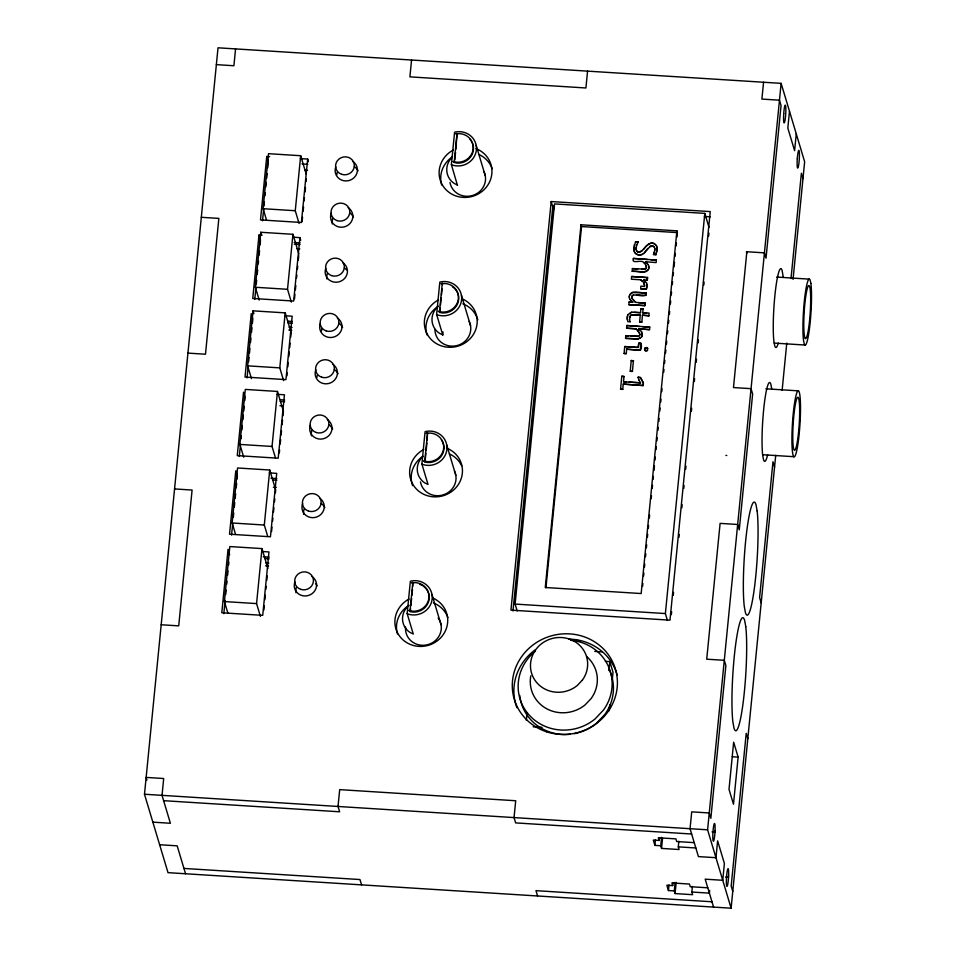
<?xml version="1.0" encoding="UTF-8"?>
<svg xmlns="http://www.w3.org/2000/svg" width="956" height="956" viewBox="0 0 956 956"><rect width="100%" height="100%" fill="white"/><g stroke="black" fill="none" stroke-linecap="round" stroke-linejoin="round"><path stroke-width="1.43" d="M627.196 319.041L627.459 315.779M657.119 248.524L655.995 254.69L653.534 254.535L654.418 252.097M633.828 249.062L635.513 241.725L638.261 242.071L635.513 241.725M796.264 133.828L794.603 150.678L787.828 128.092L789.489 111.254M775.722 455.259L731.113 908.2L168.005 872.649L144.487 794.245L218.016 47.8L781.124 83.351L804.641 161.755L793.05 279.367M235.558 48.911L233.897 65.749L216.355 64.638M261.92 235.236L258.992 235.056L252.743 298.475L293.671 301.056L299.921 237.638L292.62 237.172M269.652 156.665L266.736 156.485L260.486 219.904L301.415 222.485L307.665 159.066L300.351 158.6M227.815 612.915L224.409 601.563L229.822 546.557L261.98 548.589L267.943 568.462M235.546 534.344L232.141 522.992L237.566 467.986L269.723 470.017L275.687 489.89L275.388 492.854M243.72 457.183L239.884 444.421L245.298 389.415L277.467 391.446L283.418 411.307L282.988 415.776M251.452 378.612L247.628 365.849L253.041 310.843L285.199 312.875L291.162 332.736L290.72 337.193M259.196 300.041L255.36 287.266L260.785 232.272L292.942 234.304L298.905 254.165M266.509 220.047L263.103 208.695L268.517 153.689L300.686 155.72L306.219 174.171M223.824 613.668L225.126 600.392M225.712 594.489L226.142 590.067M226.727 584.164L227.014 581.212M227.6 575.321L228.03 570.899M228.615 564.996L228.902 562.044M231.555 535.097L232.726 523.29M233.3 517.387L233.742 512.966M234.316 507.074L234.758 502.641M235.188 498.219L235.63 493.798M236.204 487.895L236.646 483.473M237.076 479.052L237.375 476.1L235.774 470.77L229.524 534.201L270.452 536.782L276.702 473.363L269.401 472.897M239.299 456.514L240.458 444.719M241.043 438.816L241.33 435.864M241.916 429.973L242.346 425.54M242.932 419.648L243.362 415.227M243.804 410.793L244.234 406.372M244.82 400.468L245.106 397.517L243.517 392.199L237.267 455.618L278.196 458.211L284.446 394.78L277.132 394.326M247.042 377.943L248.202 366.148M248.632 361.726L249.074 357.293M249.504 352.872L249.946 348.45M250.52 342.547L250.962 338.125M251.536 332.222L251.978 327.8M252.408 323.379L252.85 318.945L251.249 313.628L245.011 377.046L285.94 379.628L292.189 316.209L284.876 315.755M254.774 299.371L255.945 287.577M256.232 284.625L256.662 280.192M257.248 274.3L257.678 269.879M258.263 263.976L258.55 261.024M259.136 255.121L259.566 250.699M260.151 244.796L260.438 241.856M262.518 220.8L263.677 208.994M263.976 206.054L264.406 201.62M264.991 195.729L265.278 192.777M265.864 186.874L266.294 182.453M266.736 178.031L267.166 173.598M267.752 167.706L268.182 163.273M260.402 616.369L256.567 603.595L261.98 548.589M267.716 536.376L264.31 525.023L269.723 470.017M275.447 457.805L272.042 446.452L277.467 391.446M283.621 380.643L279.785 367.869L285.199 312.875M291.353 302.072L287.529 289.298L292.942 234.304M299.097 223.501L295.261 210.726L300.686 155.72M263.844 610.083L264.286 605.626M264.872 599.675L265.302 595.218M265.887 589.266L266.186 586.303M266.772 580.352L267.214 575.894M271.588 531.512L272.018 527.043M272.603 521.104L272.902 518.128M273.488 512.177L273.93 507.72M274.515 501.781L274.802 498.805M279.319 452.929L279.618 449.965M280.204 444.014L280.646 439.557M281.076 435.1L281.518 430.642M282.104 424.691L282.546 420.234M286.92 375.851L287.206 372.876M287.792 366.925L288.234 362.467M288.82 356.528L289.262 352.059M289.704 347.602L290.134 343.144M294.508 298.762L294.95 294.305M295.392 289.835L295.822 285.378M296.563 277.945L296.85 274.981M297.436 269.03L297.734 266.055M298.32 260.116L298.75 255.646M302.108 221.673L302.538 217.215M303.124 211.264L303.566 206.807M304.151 200.868L304.45 197.892M305.036 191.941L305.466 187.484M306.051 181.532L306.35 178.569M411.558 60.025L409.897 76.862L585.909 87.976L587.57 71.138M407.16 613.621L410.351 581.296L411.319 580.985A17.985 17.077 -16.7 0 1 432.148 598.934A17.985 17.077 -16.7 0 1 408.069 614.051L407.16 613.621L413.279 634.019L410.052 632.466A17.985 17.077 -16.7 0 1 409.013 605.303M421.895 464.042L425.073 431.73L426.053 431.407A17.985 17.077 -16.7 0 1 446.882 449.368A17.985 17.077 -16.7 0 1 422.791 464.485L421.895 464.042L428.013 484.441L424.787 482.9A17.985 17.077 -16.7 0 1 422.863 456.502M436.629 314.476L439.808 282.151L440.788 281.841A17.985 17.077 -16.7 0 1 461.605 299.79A17.985 17.077 -16.7 0 1 437.525 314.906L436.629 314.476L442.748 334.875L439.521 333.321A17.985 17.077 -16.7 0 1 438.469 306.159M451.387 164.623L454.578 132.298L455.546 131.988A17.985 17.077 -16.7 0 1 476.375 149.937A17.985 17.077 -16.7 0 1 452.296 165.053L451.387 164.623L457.47 185.392M422.97 585.909A15.009 14.256 -16.7 0 1 428.324 602.411A15.009 14.256 -16.7 0 1 412.896 612.091L410.303 611.601L410.59 608.661M410.877 605.722L411.606 598.372M411.893 595.433L412.478 589.565M412.765 586.625L412.789 582.802M441.349 439.772A15.009 14.256 -16.7 0 1 441.935 455.128A15.009 14.256 -16.7 0 1 427.631 462.525L425.038 462.023L425.898 453.216M426.197 450.276L426.914 442.927M427.201 439.987L427.523 433.223M452.439 286.764A15.009 14.256 -16.7 0 1 457.793 303.267A15.009 14.256 -16.7 0 1 442.365 312.959L439.772 312.457L440.202 308.047M440.489 305.107L441.218 297.77M441.505 294.83L442.078 288.951M454.817 159.664L455.546 152.327M455.833 149.387L457.016 133.804M442.712 335.245L443.034 331.935M551.182 201.549L510.946 610.131L669.989 620.169L710.236 211.587L551.182 201.549L552.783 206.866L512.978 610.992M517.184 611.004L515.105 604.072L554.516 203.903L704.799 213.391L708.958 227.265M526.362 720.406L527.091 713.009M580.997 224.78L545.267 587.498L641.165 593.545L676.896 230.838L580.997 224.78L581.535 226.548L545.948 587.785M623.228 384.109L643.137 385.543L623.228 384.109L622.774 389.379L620.575 389.235L621.782 376.246L624.041 376.568L621.782 376.246M626.67 349.215L626.3 353.636L624.101 353.493L624.71 346.538L638.381 347.398C637.819 339.141 643.866 343.766 640.389 350.255L626.67 349.215L640.389 350.255M641.368 337.11L637.963 339.033L625.582 338.376L625.786 335.664L638.022 336.225A2.402 2.282 -16.7 0 0 639.707 334.947M626.586 328.219L635.836 328.792L626.586 328.219L626.778 325.494L649.781 327.119L642.611 326.677M634.007 301.128L635.728 302.383L644.977 302.968L644.786 305.681L628.905 304.677L629.096 301.965L632.633 302.359L629.096 301.965M645.408 281.375L643.77 279.809L647.296 280.216L647.487 277.491L631.605 276.487L631.414 279.212L640.64 279.785L642.552 281.231M648.598 268.947C645.85 275.053 636.995 270.285 632.191 271.313L632.394 268.588L644.631 269.15A2.402 2.282 -16.7 0 0 646.316 267.883M650.654 259.697L656.39 260.056L633.386 258.431C631.044 265.063 641.954 258.61 644.153 262.972M626.371 381.934L623.527 381.755L623.993 376.389M633.422 360.651L632.43 371.418L630.231 371.275L631.211 360.508L633.47 360.83L631.211 360.508M647.009 284.386L646.411 289.106L640.687 288.748L640.879 286.119L644.547 286.525L643.818 282.498M642.444 315.193L648.897 315.767L642.444 315.193L641.835 322.148L639.624 322.005L640.245 315.05L631.139 314.918L629.383 317.882M634.151 312.289L640.544 312.696L640.867 308.704L643.125 309.027L640.867 308.704M638.381 347.398L638.799 343.168M646.591 313.066L642.743 312.827L643.065 308.848M640.341 350.075L641.01 343.312M644.786 305.681L644.977 302.968M632.705 299.802C627.172 289.154 647.559 300.793 645.981 292.799C641.261 293.647 630.578 288.796 629.275 296.384M647.487 277.491L647.296 280.216M608.948 670.491L609.82 661.612L605.363 661.325M645.778 295.524L645.981 292.799M609.223 710.75L609.797 704.823M612.282 679.656L613.011 672.247L609.82 661.612M648.897 315.767L649.088 313.054L642.743 312.827M643.089 385.364L643.328 382.83L640.424 377.429L638.034 377.273L640.472 377.608L643.388 383.009L643.137 385.543M649.53 329.665L638.943 328.816L649.53 329.665L649.722 326.952M647.116 263.235L645.551 261.753L656.139 262.589L656.33 259.877M642.575 586.398L642.874 583.435M643.603 576.002L643.902 573.026M644.487 567.075L644.774 564.1M645.503 556.679L645.802 553.703M646.387 547.752L646.674 544.777M647.415 537.344L647.702 534.38M648.288 528.429L648.586 525.453M649.315 518.021L649.614 515.045M651.215 498.697L651.514 495.722M652.243 488.289L652.542 485.313M653.127 479.374L653.414 476.399M654 470.46L654.442 465.99M655.027 460.051L655.314 457.076M656.055 449.643L656.342 446.667M656.927 440.728L657.226 437.752M657.955 430.32L658.254 427.344M658.839 421.393L659.126 418.429M659.855 410.996L660.154 408.021M660.739 402.07L661.026 399.094M661.767 391.661L662.054 388.698M663.667 372.338L663.954 369.375M664.54 363.423L664.838 360.448M665.567 353.015L665.866 350.039M666.452 344.1L666.738 341.125M667.467 333.692L667.766 330.716M668.495 323.283L668.794 320.308M669.379 314.369L669.666 311.393M670.407 303.96L670.694 300.985M671.279 295.046L671.578 292.07M672.307 284.637L672.594 281.661M673.179 275.722L673.478 272.747M674.064 266.796L674.506 262.338M675.091 256.387L675.378 253.424M676.107 245.991L676.406 243.015M676.991 237.064L677.278 234.089M667.467 620.492L665.376 613.561L704.799 213.391M671.351 614.612L671.65 611.637M673.263 595.313L673.55 592.338M678.963 537.415L679.25 534.452M681.879 507.732L682.178 504.756M683.791 488.432L684.078 485.457M685.691 469.133L685.978 466.158M691.391 411.235L691.678 408.272M694.319 381.552L694.606 378.576M696.219 362.252L696.506 359.277M698.119 342.953L698.406 339.978M703.819 285.055L704.106 282.092M708.647 236.072L708.934 233.097M678.844 841.244L678.294 846.861L679.083 849.514L661.54 848.414L660.751 845.749L654.896 845.379L655.457 839.774M654.896 845.379L653.307 840.061L659.15 840.432L659.425 837.623M660.751 845.749L661.576 837.337M661.54 848.414L662.508 838.591M692.395 886.415L691.845 892.032L692.634 894.685L675.091 893.573L674.303 890.92L668.447 890.55L668.997 884.933M668.447 890.55L666.858 885.232L672.701 885.603L672.976 882.794M674.303 890.92L675.127 882.496M675.091 893.573L676.203 882.352M746.851 251.739L733.479 387.562L751.046 388.674L752.635 393.992L739.263 529.815L737.662 524.486L720.107 523.374L706.723 659.198L724.29 660.309L725.879 665.627L710.846 818.288L709.244 812.97L691.714 811.859L690.053 828.697L698.418 856.6L715.96 857.699L717.621 840.862L724.397 863.447L722.736 880.285L705.193 879.173L713.57 907.089M731.113 908.2L707.595 829.808L781.124 83.351M709.663 890.323L709.376 893.131L691.845 892.032M738.128 757.104L733.479 804.247L729.01 789.345L733.658 742.203L738.128 757.104L732.284 756.734M791.018 278.495L801.379 173.263L802.98 178.593M782.128 390.299L786.776 343.061M763.581 82.252L761.884 99.077L779.463 100.189L781.052 105.507L766.019 258.168L764.418 252.85L746.505 251.715L746.672 253.579M657.059 250.173L655.995 254.69M634.294 244.652L634.019 250.651M627.196 317.476L628.08 314.416M654.872 249.875L653.534 254.535M648.658 269.126L648.897 267.716M642.05 336.189L642.181 333.226M636.684 244.939L636.063 249.014M646.411 289.106L647.069 286.203M639.887 334.313L639.755 335.126A2.402 2.282 -16.7 0 1 638.07 336.404L631.091 336.177M631.677 296.85L633.541 294.962M636.744 245.118L638.214 241.892M644.81 350.386L644.977 347.984L646.364 347.482L647.69 348.331M641.416 337.289L641.99 336.01M629.586 295.117L632.382 292.56L646.029 292.978M643.902 249.193C645.898 244.844 651.908 240.637 655.924 245.071M647.774 248.452L643.962 253.448M646.089 250.926L650.701 245.871L653.199 246.086L654.239 247.15M628.128 314.596L631.808 312.134L640.544 312.696M630.398 315.384L629.49 319.794M645.24 251.822C643.376 254.917 638.811 256.399 635.991 253.722M647.977 270.034L644.511 271.791L632.191 271.313M642.516 250.615L639.146 252.181A3.298 3.131 -16.7 0 1 636.696 250.842M647.415 350.374L645.264 350.685M640.508 337.97L637.903 338.854L625.582 338.376M649.686 246.6L653.247 246.266M642.48 254.272L639.325 254.941L636.995 254.356M630.219 312.72L631.856 312.313M631.187 315.098L640.245 315.05M641.643 269.353L644.679 269.329M301.953 163.93L307.796 164.289M304.594 170.12L307.521 170.299M704.405 216.438L710.344 216.821M581.535 226.548L677.434 232.607L676.896 230.838M263.103 208.695L295.261 210.726M201.31 217.299L218.852 218.398L205.48 354.222L187.938 353.111M653.486 254.356L655.947 254.511M647.786 259.518L633.386 258.431M294.209 242.501L300.065 242.872M294.245 244.198L300.088 244.569M776.714 277.073L809.242 279.128M637.7 269.102L632.394 268.588M296.85 248.691L299.778 248.883M647.547 277.67L631.605 276.487M646.364 288.927L640.687 288.748M636.529 294.759L645.73 295.344M638.417 302.729L645.037 303.148M644.726 305.502L628.905 304.677M255.36 287.266L287.529 289.298M630.147 321.658L627.877 321.694L627.148 318.862M639.743 326.486L626.778 325.494M774.157 343.085L805.203 345.044M628.462 336.01L625.786 335.664M287.935 321.168L292.321 321.443M638.859 343.347L641.058 343.491M287.959 322.865L292.345 323.14M637.066 347.494L624.71 346.538M289.118 327.263L292.034 327.454M288.832 330.071L291.759 330.262M765.899 388.793L798.427 390.849A33.03 3.764 -86.4 0 1 798.296 441.505A33.03 3.764 -86.4 0 1 791.915 438.971A33.03 3.764 -86.4 0 1 798.427 390.849M629.203 382.113L640.556 382.83L623.527 381.755M247.628 365.849L279.785 367.869M280.192 399.739L284.577 400.014M280.228 401.436L284.613 401.711M279.917 405.75L282.833 405.93M762.948 454.745L793.994 456.705M725.939 455.415L726.787 455.474M239.884 444.421L272.042 446.452M270.99 478.215L276.834 478.586M272.484 480.008L276.87 480.282M273.356 487.225L276.284 487.405M174.554 488.934L192.096 490.046L178.724 625.857L161.182 624.758M232.141 522.992L264.31 525.023M263.115 551.564L268.971 551.935L262.721 615.353L221.792 612.772L228.03 549.353L229.631 554.671M263.247 556.798L269.102 557.157M264.74 558.579L269.126 558.854M265.899 562.988L268.815 563.168M265.613 565.797L268.54 565.976M515.105 604.072L665.376 613.561M224.409 601.563L256.567 603.595M571.294 640.185L580.125 640.747M594.751 651.418L602.16 651.884M533.197 726.799L542.1 727.361M144.487 794.245L707.595 829.808M712.053 831.875L714.98 832.067M163.619 800.674L339.631 811.787L338.03 806.47L339.691 789.632L515.702 800.746L514.041 817.583L515.643 822.901L691.642 834.014M694.235 842.642L676.693 841.543L675.892 838.878L658.349 837.767L659.15 840.432M678.294 846.861L695.837 847.972M152.852 822.148L170.395 823.259L162.03 795.356L163.679 778.519L146.137 777.407L146.937 780.072M725.604 877.046L728.532 877.226M159.628 844.734L177.171 845.833L185.548 873.748M707.787 887.813L690.244 886.702L689.443 884.049L671.901 882.938L672.701 885.603M183.946 868.43L359.958 879.544L361.559 884.862M711.969 901.771L535.969 890.657L537.559 895.975M647.176 347.853L645.623 347.757L644.428 349.06M457.506 185.022L454.279 183.468A17.985 17.077 -16.7 0 1 452.367 157.071M635.788 328.625L639.743 333.082M645.551 261.753L648.216 264.74M638.943 328.816L641.607 331.816M638.99 328.995L640.508 330.31M643.77 279.809L646.495 282.904M630.996 300.781L632.633 302.359M644.762 350.207L646.077 351.055L647.475 350.553L647.642 348.151M635.107 252.886L636.051 253.902M644.105 262.792L645.503 264.465M637.497 329.868L639.946 334.492M629.908 299.276L631.044 300.961M656.569 246.062C650.343 237.028 644.643 250.436 639.194 252.348A3.298 3.131 -16.7 0 1 636.744 251.022L636.242 249.91M634.414 251.798L635.166 253.065M639.11 380.321L640.556 382.83M645.455 264.286L646.543 267.429M631.82 298.081L635.728 302.383M654.179 246.971L654.836 248.441M648.156 264.561L648.837 266.33M641.56 331.636L642.336 334.959M629.323 297.722L629.968 299.443M638.034 377.273L639.158 380.5M629.442 319.615L630.207 321.837M656.521 245.883L656.987 247.269M646.435 282.725L647.057 284.565M633.959 250.472L634.461 251.978M774.563 467.066L772.974 461.748L759.59 597.56L761.191 602.889M640.64 279.785L643.878 282.677L644.762 285.533M641.835 322.148L639.624 322.005M747.807 738.701L746.206 733.383L731.173 886.045L732.774 891.362M632.43 371.418L630.231 371.275M626.3 353.636L624.101 353.493M622.774 389.379L620.575 389.235M476.196 145.467L485.301 175.796M454.267 161.719L454.53 162.604L457.123 163.106A15.009 14.256 -16.7 0 0 472.133 142.48M461.437 295.32L470.543 325.649M442.258 283.657L442.52 284.541M439.497 311.572L439.772 312.457M446.703 444.899L455.809 475.228M424.775 461.139L425.038 462.023M307.665 159.066L308.465 161.731M431.969 594.465L441.075 624.794M299.921 237.638L300.722 240.303M410.04 610.705L410.303 611.601M266.736 156.485L268.325 161.803M260.785 232.272L261.633 235.104M258.992 235.056L260.594 240.374M253.041 310.843L253.89 313.676M636.29 250.078L636.003 247.735M771.683 388.698L770.883 384.336A39.519 4.505 -86.4 0 0 764.131 405.248A39.519 4.505 -86.4 0 0 762.673 455.187L763.474 459.537A39.519 4.505 -86.4 0 0 767.62 454.841M646.304 265.84L646.364 268.062A2.402 2.282 -16.7 0 1 645.372 269.078M656.939 247.102L657.166 248.703M648.789 266.15L648.945 267.895M629.227 296.205L629.371 297.902M654.788 248.273L654.92 250.054M516.921 707.691A52.783 50.118 -16.7 0 1 535.085 649.913M568.653 639.11A52.783 50.118 -16.7 0 1 617.313 675.378M570.911 640.305A47.179 44.789 -16.7 0 1 603.439 710.105L595.086 718.936A47.179 44.789 -16.7 0 1 528.931 714.765A47.179 44.789 -16.7 0 1 535.181 651.263M609.187 669.642A47.179 44.789 -16.7 0 1 604.766 714.538L596.413 723.369A47.179 44.789 -16.7 0 1 574.305 733.67M570.242 734.268A47.179 44.789 -16.7 0 1 519.729 695.406M586.637 656.521A33.675 31.978 -16.7 0 1 591.143 698.513L585.18 704.823A33.675 31.978 -16.7 0 1 546.832 708.826A33.675 31.978 -16.7 0 1 530.819 675.784M454.435 470.985A17.985 17.077 -16.7 0 1 443.405 494.814A17.985 17.077 -16.7 0 1 420.473 481.908M483.927 171.566A17.985 17.077 -16.7 0 1 472.897 195.394A17.985 17.077 -16.7 0 1 449.977 182.488M470.053 139.373A15.009 14.256 -16.7 0 1 471.535 141.392M438.147 617.994A17.985 17.077 -16.7 0 1 427.93 644.607A17.985 17.077 -16.7 0 1 405.571 627.017M553.56 205.671A8.771 8.329 -16.7 0 1 553.799 207.834L553.428 209.997A8.771 8.329 -16.7 0 1 552.496 212.017M469.157 321.407A17.985 17.077 -16.7 0 1 456.621 345.666A17.985 17.077 -16.7 0 1 434.956 329.366M419.517 584.247A15.009 14.256 -16.7 0 1 421.883 585.251M783.131 277.216A39.519 4.505 -86.4 0 0 782.892 274.826L782.092 270.464A39.519 4.505 -86.4 0 0 775.34 291.377A39.519 4.505 -86.4 0 0 773.894 341.316L774.695 345.678A39.519 4.505 -86.4 0 0 778.292 343.061M397.445 633.947A26.541 25.203 -16.7 0 1 408.272 605.781M433.391 602.937A26.541 25.203 -16.7 0 1 447.946 617.696M295.99 592.696A11.209 10.636 -16.7 0 1 296.527 587.175M315.588 583.566A11.209 10.636 -16.7 0 1 317.141 585.885M426.914 334.803A26.541 25.203 -16.7 0 1 437.74 306.637M462.859 303.805A26.541 25.203 -16.7 0 1 477.833 319.818M303.697 514.4A11.209 10.636 -16.7 0 1 304.247 508.879M321.168 503.442A11.209 10.636 -16.7 0 1 324.849 507.6M441.672 184.962A26.541 25.203 -16.7 0 1 452.499 156.784M478.872 154.478A26.541 25.203 -16.7 0 1 492.173 168.698M336.763 174.876A11.209 10.636 -16.7 0 1 337.408 172.14M354.341 166.691A11.209 10.636 -16.7 0 1 358.022 170.849M332.306 223.967A11.209 10.636 -16.7 0 1 332.855 218.446M349.776 212.997A11.209 10.636 -16.7 0 1 353.457 217.155M316.783 377.763A11.209 10.636 -16.7 0 1 317.428 375.027M334.349 369.578A11.209 10.636 -16.7 0 1 338.03 373.736M412.586 485.636A26.541 25.203 -16.7 0 1 423.006 456.215M449.38 453.897A26.541 25.203 -16.7 0 1 461.664 465.692M311.441 435.828A11.209 10.636 -16.7 0 1 311.979 430.308M328.912 424.858A11.209 10.636 -16.7 0 1 332.592 429.029M321.335 331.457A11.209 10.636 -16.7 0 1 321.993 328.721M338.914 323.283A11.209 10.636 -16.7 0 1 342.595 327.442M326.892 278.961A11.209 10.636 -16.7 0 1 327.43 273.44M344.363 268.003A11.209 10.636 -16.7 0 1 346.49 269.843M348.175 207.679A11.209 10.636 -16.7 0 1 351.342 221.696A11.209 10.636 -16.7 0 1 336.93 226.345A11.209 10.636 -16.7 0 1 331.254 213.116M337.313 317.954A11.209 10.636 -16.7 0 1 340.479 331.983A11.209 10.636 -16.7 0 1 326.068 336.62A11.209 10.636 -16.7 0 1 320.391 323.403M311.859 576.408A11.209 10.636 -16.7 0 1 315.026 590.438A11.209 10.636 -16.7 0 1 300.602 595.074A11.209 10.636 -16.7 0 1 294.938 581.857M332.76 364.26A11.209 10.636 -16.7 0 1 335.915 378.289A11.209 10.636 -16.7 0 1 321.503 382.926A11.209 10.636 -16.7 0 1 315.827 369.709M327.31 419.541A11.209 10.636 -16.7 0 1 330.477 433.57A11.209 10.636 -16.7 0 1 316.066 438.207A11.209 10.636 -16.7 0 1 310.389 424.99M462.525 299.001A26.541 25.203 -16.7 0 1 471.487 337.133A26.541 25.203 -16.7 0 1 430.403 338.675A26.541 25.203 -16.7 0 1 438.529 299.897M319.567 498.112A11.209 10.636 -16.7 0 1 322.734 512.141A11.209 10.636 -16.7 0 1 308.322 516.778A11.209 10.636 -16.7 0 1 302.646 503.561M446.524 448.053A26.541 25.203 -16.7 0 1 457.315 485.995A26.541 25.203 -16.7 0 1 415.968 488.576A26.541 25.203 -16.7 0 1 423.807 449.475M433.056 598.145A26.541 25.203 -16.7 0 1 442.019 636.278A26.541 25.203 -16.7 0 1 400.934 637.807A26.541 25.203 -16.7 0 1 409.072 599.042M342.762 262.673A11.209 10.636 -16.7 0 1 345.929 276.702A11.209 10.636 -16.7 0 1 331.517 281.339A11.209 10.636 -16.7 0 1 325.841 268.122M476.028 148.634A26.541 25.203 -16.7 0 1 486.807 186.563A26.541 25.203 -16.7 0 1 445.46 189.145A26.541 25.203 -16.7 0 1 453.299 150.044M352.74 161.373A11.209 10.636 -16.7 0 1 355.907 175.402A11.209 10.636 -16.7 0 1 341.495 180.039A11.209 10.636 -16.7 0 1 335.819 166.822M715.064 830.477L714.945 832.772A8.843 1.004 -86.4 0 1 713.128 840.802A8.843 1.004 -86.4 0 1 713.403 827.633L713.678 825.865A8.843 1.004 -86.4 0 1 715.064 830.477M728.615 875.648L728.496 877.943A8.843 1.004 -86.4 0 1 726.68 885.973A8.843 1.004 -86.4 0 1 726.954 872.804L727.229 871.036A8.843 1.004 -86.4 0 1 728.615 875.648M783.729 113.609L783.609 115.903A8.843 1.004 -86.4 0 0 784.995 120.504L785.27 118.747A8.843 1.004 -86.4 0 0 785.545 105.578A8.843 1.004 -86.4 0 0 783.729 113.609M797.292 158.78L797.161 161.074A8.843 1.004 -86.4 0 0 798.547 165.675L798.834 163.918A8.843 1.004 -86.4 0 0 799.097 150.749A8.843 1.004 -86.4 0 0 797.292 158.78M412.813 582.467L410.005 611.039L408.833 610.478L412.634 611.207A15.009 14.256 -16.7 0 0 428.933 597.859A15.009 14.256 -16.7 0 0 415.454 582.634L411.546 582.873L412.813 582.467M427.547 432.901L424.739 461.473L423.568 460.911L427.368 461.64A15.009 14.256 -16.7 0 0 443.656 448.292A15.009 14.256 -16.7 0 0 430.188 433.068L426.28 433.307L427.547 432.901M442.281 283.323L439.473 311.895L438.302 311.333L442.102 312.062A15.009 14.256 -16.7 0 0 458.39 298.714A15.009 14.256 -16.7 0 0 444.91 283.49L441.015 283.741L442.281 283.323M457.04 133.482L454.231 162.054L453.06 161.48L456.86 162.221A15.009 14.256 -16.7 0 0 473.16 148.873A15.009 14.256 -16.7 0 0 459.681 133.637L455.773 133.888L457.04 133.482M582.383 680.098L577.305 685.476A28.716 27.27 -16.7 0 1 531.393 672.534A28.716 27.27 -16.7 0 1 564.231 637.807A28.716 27.27 -16.7 0 1 582.383 680.098M805.275 338.436L804.605 336.835A26.541 3.023 -86.4 0 1 806.29 293.086A26.541 3.023 -86.4 0 1 810.628 303.399A26.541 3.023 -86.4 0 1 805.275 338.436M810.867 283.394L810.15 280.168A33.03 3.764 -86.4 0 0 804.486 299.754A33.03 3.764 -86.4 0 0 803.578 340.79L804.295 344.005A33.03 3.764 -86.4 0 0 809.959 324.419A33.03 3.764 -86.4 0 0 810.867 283.394M757.152 510.982L756.005 504.744A56.619 6.453 -86.4 0 0 746.325 534.703A56.619 6.453 -86.4 0 0 744.258 606.259L745.393 612.497A56.619 6.453 -86.4 0 0 755.073 582.539A56.619 6.453 -86.4 0 0 757.152 510.982M745.764 626.598L744.616 620.36A56.619 6.453 -86.4 0 0 734.937 650.319A56.619 6.453 -86.4 0 0 732.87 721.876L734.005 728.113A56.619 6.453 -86.4 0 0 743.684 698.155A56.619 6.453 -86.4 0 0 745.764 626.598M341.674 174.339A9.441 8.963 -16.7 0 0 354.21 164.074A9.441 8.963 -16.7 0 0 338.962 159.054A9.441 8.963 -16.7 0 0 341.674 174.339M326.247 330.931A9.441 8.963 -16.7 0 0 338.794 320.654A9.441 8.963 -16.7 0 0 323.534 315.635A9.441 8.963 -16.7 0 0 326.247 330.931M308.501 511.09A9.441 8.963 -16.7 0 0 321.037 500.813A9.441 8.963 -16.7 0 0 305.789 495.794A9.441 8.963 -16.7 0 0 308.501 511.09M316.245 432.518A9.441 8.963 -16.7 0 0 328.78 422.241A9.441 8.963 -16.7 0 0 313.52 417.222A9.441 8.963 -16.7 0 0 316.245 432.518M321.682 377.226A9.441 8.963 -16.7 0 0 334.23 366.961A9.441 8.963 -16.7 0 0 318.969 361.942A9.441 8.963 -16.7 0 0 321.682 377.226M331.696 275.651A9.441 8.963 -16.7 0 0 344.232 265.374A9.441 8.963 -16.7 0 0 328.984 260.355A9.441 8.963 -16.7 0 0 331.696 275.651M337.11 220.645A9.441 8.963 -16.7 0 0 349.657 210.368A9.441 8.963 -16.7 0 0 334.397 205.361A9.441 8.963 -16.7 0 0 337.11 220.645M300.793 589.386A9.441 8.963 -16.7 0 0 313.329 579.109A9.441 8.963 -16.7 0 0 298.069 574.09A9.441 8.963 -16.7 0 0 300.793 589.386M546.521 731.794A52.783 50.118 -16.7 0 0 616.68 674.315A52.783 50.118 -16.7 0 0 531.333 646.268A52.783 50.118 -16.7 0 0 546.521 731.794M797.686 439.425A26.541 3.023 -86.4 0 0 798.188 397.445A26.541 3.023 -86.4 0 0 792.775 434.454A26.541 3.023 -86.4 0 0 797.686 439.425"/></g></svg>
